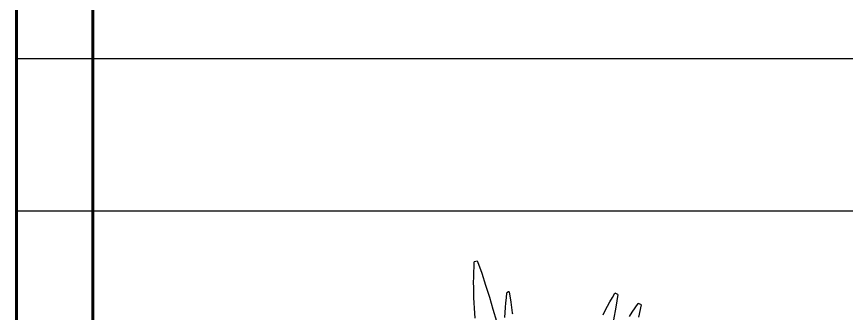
# Model space of a CAD drawing. Header units: metres. Extents: x 244.4 to 340.3, y -4.1 to 64.3.
# Drawn here: x 244.401 to 246.033, y 41.411 to 41.996 of the extents above; entities that cross this region are included whole.
import ezdxf

# ---------------------------------------------------------------- set-up
doc = ezdxf.new("R2010")
doc.units = ezdxf.units.M
doc.layers.add('A-WALL', color=6, linetype='Continuous', lineweight=60)
doc.layers.add('Edges', color=7, linetype='Continuous')

msp = doc.modelspace()

# ---------------------------------------------------------------- linework, layer by layer
at = {"layer": 'A-WALL'}
for p, q in [((244.4009, 31.3523), (244.4009, 64.279)), ((244.5509, 40.3872), (244.5509, 59.9771))]:
    msp.add_line(p, q, dxfattribs=at)
at = {"layer": 'Edges'}
for p, q in [((250.3277, 41.9123), (244.4009, 41.9123)), ((251.4277, 41.6123), (244.4009, 41.6123)), ((245.3006, 41.5025), (245.301, 41.5127)), ((245.3072, 41.5137), (245.301, 41.5127)), ((245.3077, 41.5134), (245.3072, 41.5137)), ((245.3077, 41.5134), (245.3157, 41.49)), ((245.3, 41.4822), (245.3002, 41.4924)), ((245.3002, 41.4924), (245.3006, 41.5025)), ((245.2999, 41.4721), (245.3, 41.4822)), ((245.3157, 41.49), (245.3234, 41.4666)), ((245.3, 41.462), (245.2999, 41.4721)), ((245.3002, 41.4518), (245.3, 41.462)), ((245.3234, 41.4666), (245.3308, 41.4429)), ((245.3005, 41.4417), (245.3002, 41.4518)), ((245.3009, 41.4316), (245.3005, 41.4417)), ((245.3308, 41.4429), (245.3379, 41.4192)), ((245.3635, 41.432), (245.3643, 41.4418)), ((245.3643, 41.4418), (245.3652, 41.4515)), ((245.3687, 41.4538), (245.3652, 41.4515)), ((245.37, 41.4534), (245.3687, 41.4538)), ((245.37, 41.4534), (245.373, 41.4329)), ((245.568, 41.434), (245.5727, 41.4424)), ((245.5727, 41.4424), (245.5775, 41.4508)), ((245.5775, 41.4508), (245.5782, 41.4509)), ((245.5834, 41.448), (245.5782, 41.4509)), ((245.5834, 41.448), (245.5795, 41.4232)), ((245.3015, 41.4215), (245.3009, 41.4316)), ((245.3627, 41.4223), (245.3635, 41.432)), ((245.373, 41.4329), (245.3758, 41.4121)), ((245.5589, 41.417), (245.5634, 41.4255)), ((245.5634, 41.4255), (245.568, 41.434)), ((245.6175, 41.4222), (245.6232, 41.4307)), ((245.629, 41.4283), (245.6232, 41.4307)), ((245.6293, 41.4278), (245.624, 41.4037)), ((245.6293, 41.4278), (245.629, 41.4283)), ((245.3022, 41.4115), (245.3015, 41.4215)), ((245.303, 41.4014), (245.3022, 41.4115)), ((245.3379, 41.4192), (245.3446, 41.3954)), ((245.3614, 41.4031), (245.362, 41.4126)), ((245.362, 41.4126), (245.3627, 41.4223)), ((245.3758, 41.4121), (245.376, 41.4103)), ((245.5545, 41.4084), (245.5589, 41.417)), ((245.5795, 41.4232), (245.5752, 41.3985)), ((245.6066, 41.4052), (245.612, 41.4137)), ((245.612, 41.4137), (245.6175, 41.4222))]:
    msp.add_line(p, q, dxfattribs=at)

doc.saveas('drawing.dxf')
